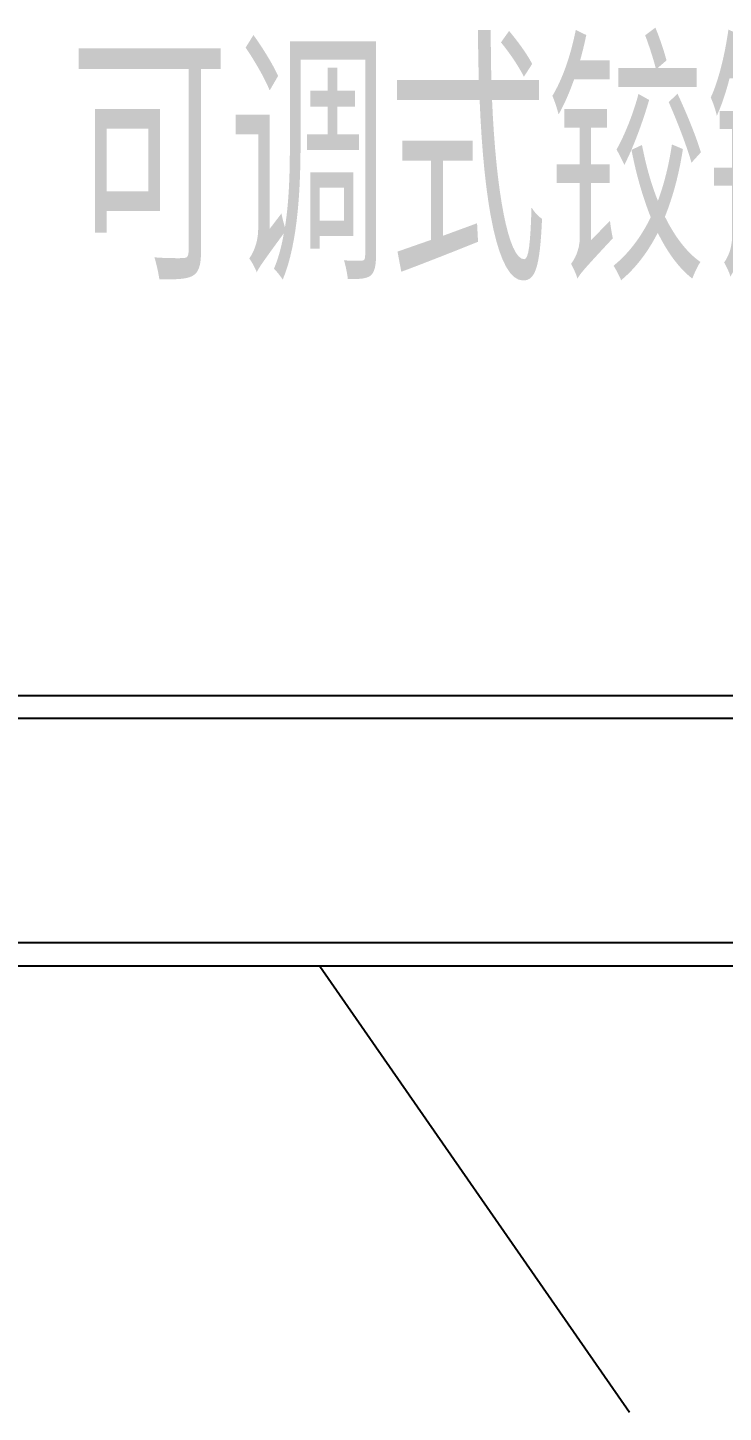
# Model space of a CAD drawing. Extents: x 27938 to 1507990, y 110129 to 923079.
# Drawn here: x 560154 to 561378, y 381051 to 383488 of the extents above; entities that cross this region are included whole.
import ezdxf

# ---------------------------------------------------------------- set-up
doc = ezdxf.new("R2010")
doc.units = 0
doc.header["$LTSCALE"] = 1000
doc.header["$MEASUREMENT"] = 0
doc.layers.add('W_DIM', color=4, linetype='Continuous')
doc.styles.get("Standard").update_dxf_attribs({"font": 'gbenor.shx', "bigfont": 'gbcbig.shx'})
doc.styles.add('wwp100', font='txt.shx', dxfattribs={"width": 0.7, "height": 400, "bigfont": 'hztxt.shx'})
doc.dimstyles.get("Standard").update_dxf_attribs({"dimtxt": 0.18, "dimasz": 0.18, "dimexe": 0.18, "dimexo": 0.0625, "dimgap": 0.09, "dimtad": 0, "dimtih": 1, "dimtoh": 1, "dimdec": 4, "dimzin": 0, "dimdsep": 46, "dimtxsty": 'Standard', "dimcen": 0.09, "dimadec": 0, "dimazin": 0, "dimtfac": 1, "dimtdec": 4, "dimtofl": 0, "dimtmove": 0, "dimatfit": 3, "dimfxl": 1, "dimtolj": 1, "dimtzin": 0, "dimarcsym": 0})

msp = doc.modelspace()

# ---------------------------------------------------------------- linework, layer by layer
at = {"linetype": 'Continuous'}
for p, q in [((558340.5, 382313), (562150.2, 382313)), ((561842.2, 382272.3), (558311.8, 382272.3)), ((561842.2, 381877.4), (558311.8, 381877.4)), ((562150.2, 381836.7), (558340.5, 381836.7))]:
    msp.add_line(p, q, dxfattribs=at)

# ---------------------------------------------------------------- texts
at = {"layer": 'W_DIM', "color": 7, "style": 'wwp100', "width": 0.7}
msp.add_text('可调式铰链A', height=400, dxfattribs=at).set_placement((560228, 383044.2))

# ---------------------------------------------------------------- leaders
msp.add_leader([(560667.9, 381836.7), (561212.8, 381051.3)], dimstyle='Standard', override={"dimgap": 20, "dimtad": 0})

doc.saveas('drawing.dxf')
